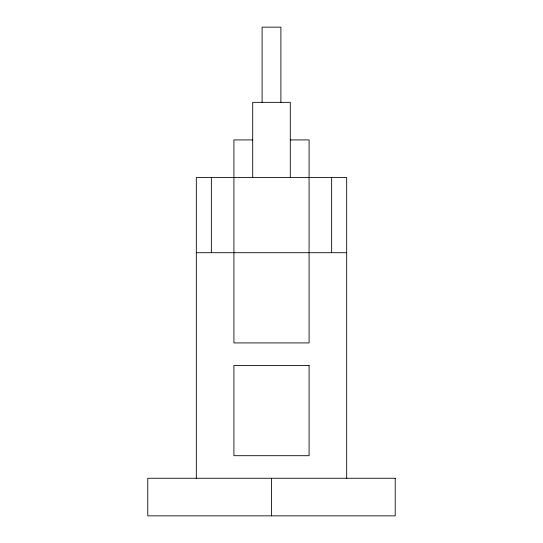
<?xml version="1.0" encoding="UTF-8"?>
<svg xmlns="http://www.w3.org/2000/svg" width="543" height="543" viewBox="0 0 543 543"><rect width="100%" height="100%" fill="white"/><g stroke="black" fill="none" stroke-linecap="round" stroke-linejoin="round"><path stroke-width="0.81" d="M252.705 139.924L233.911 139.924L233.911 342.925L309.089 342.925L309.089 139.924L290.295 139.924M196.315 252.705L346.685 252.705M346.685 478.261L346.685 177.52L196.315 177.52L196.315 478.261M331.651 177.52L331.651 252.705M290.295 177.52L290.295 102.335L252.705 102.335L252.705 177.52M280.901 102.335L280.901 27.15L262.099 27.15L262.099 102.335M271.5 478.261L271.5 515.85M211.349 177.52L211.349 252.705M309.089 365.48L233.911 365.48L233.911 455.699L309.089 455.699L309.089 365.48M395.216 478.261L147.784 478.261L147.784 515.85L395.216 515.85L395.216 478.261"/></g></svg>
